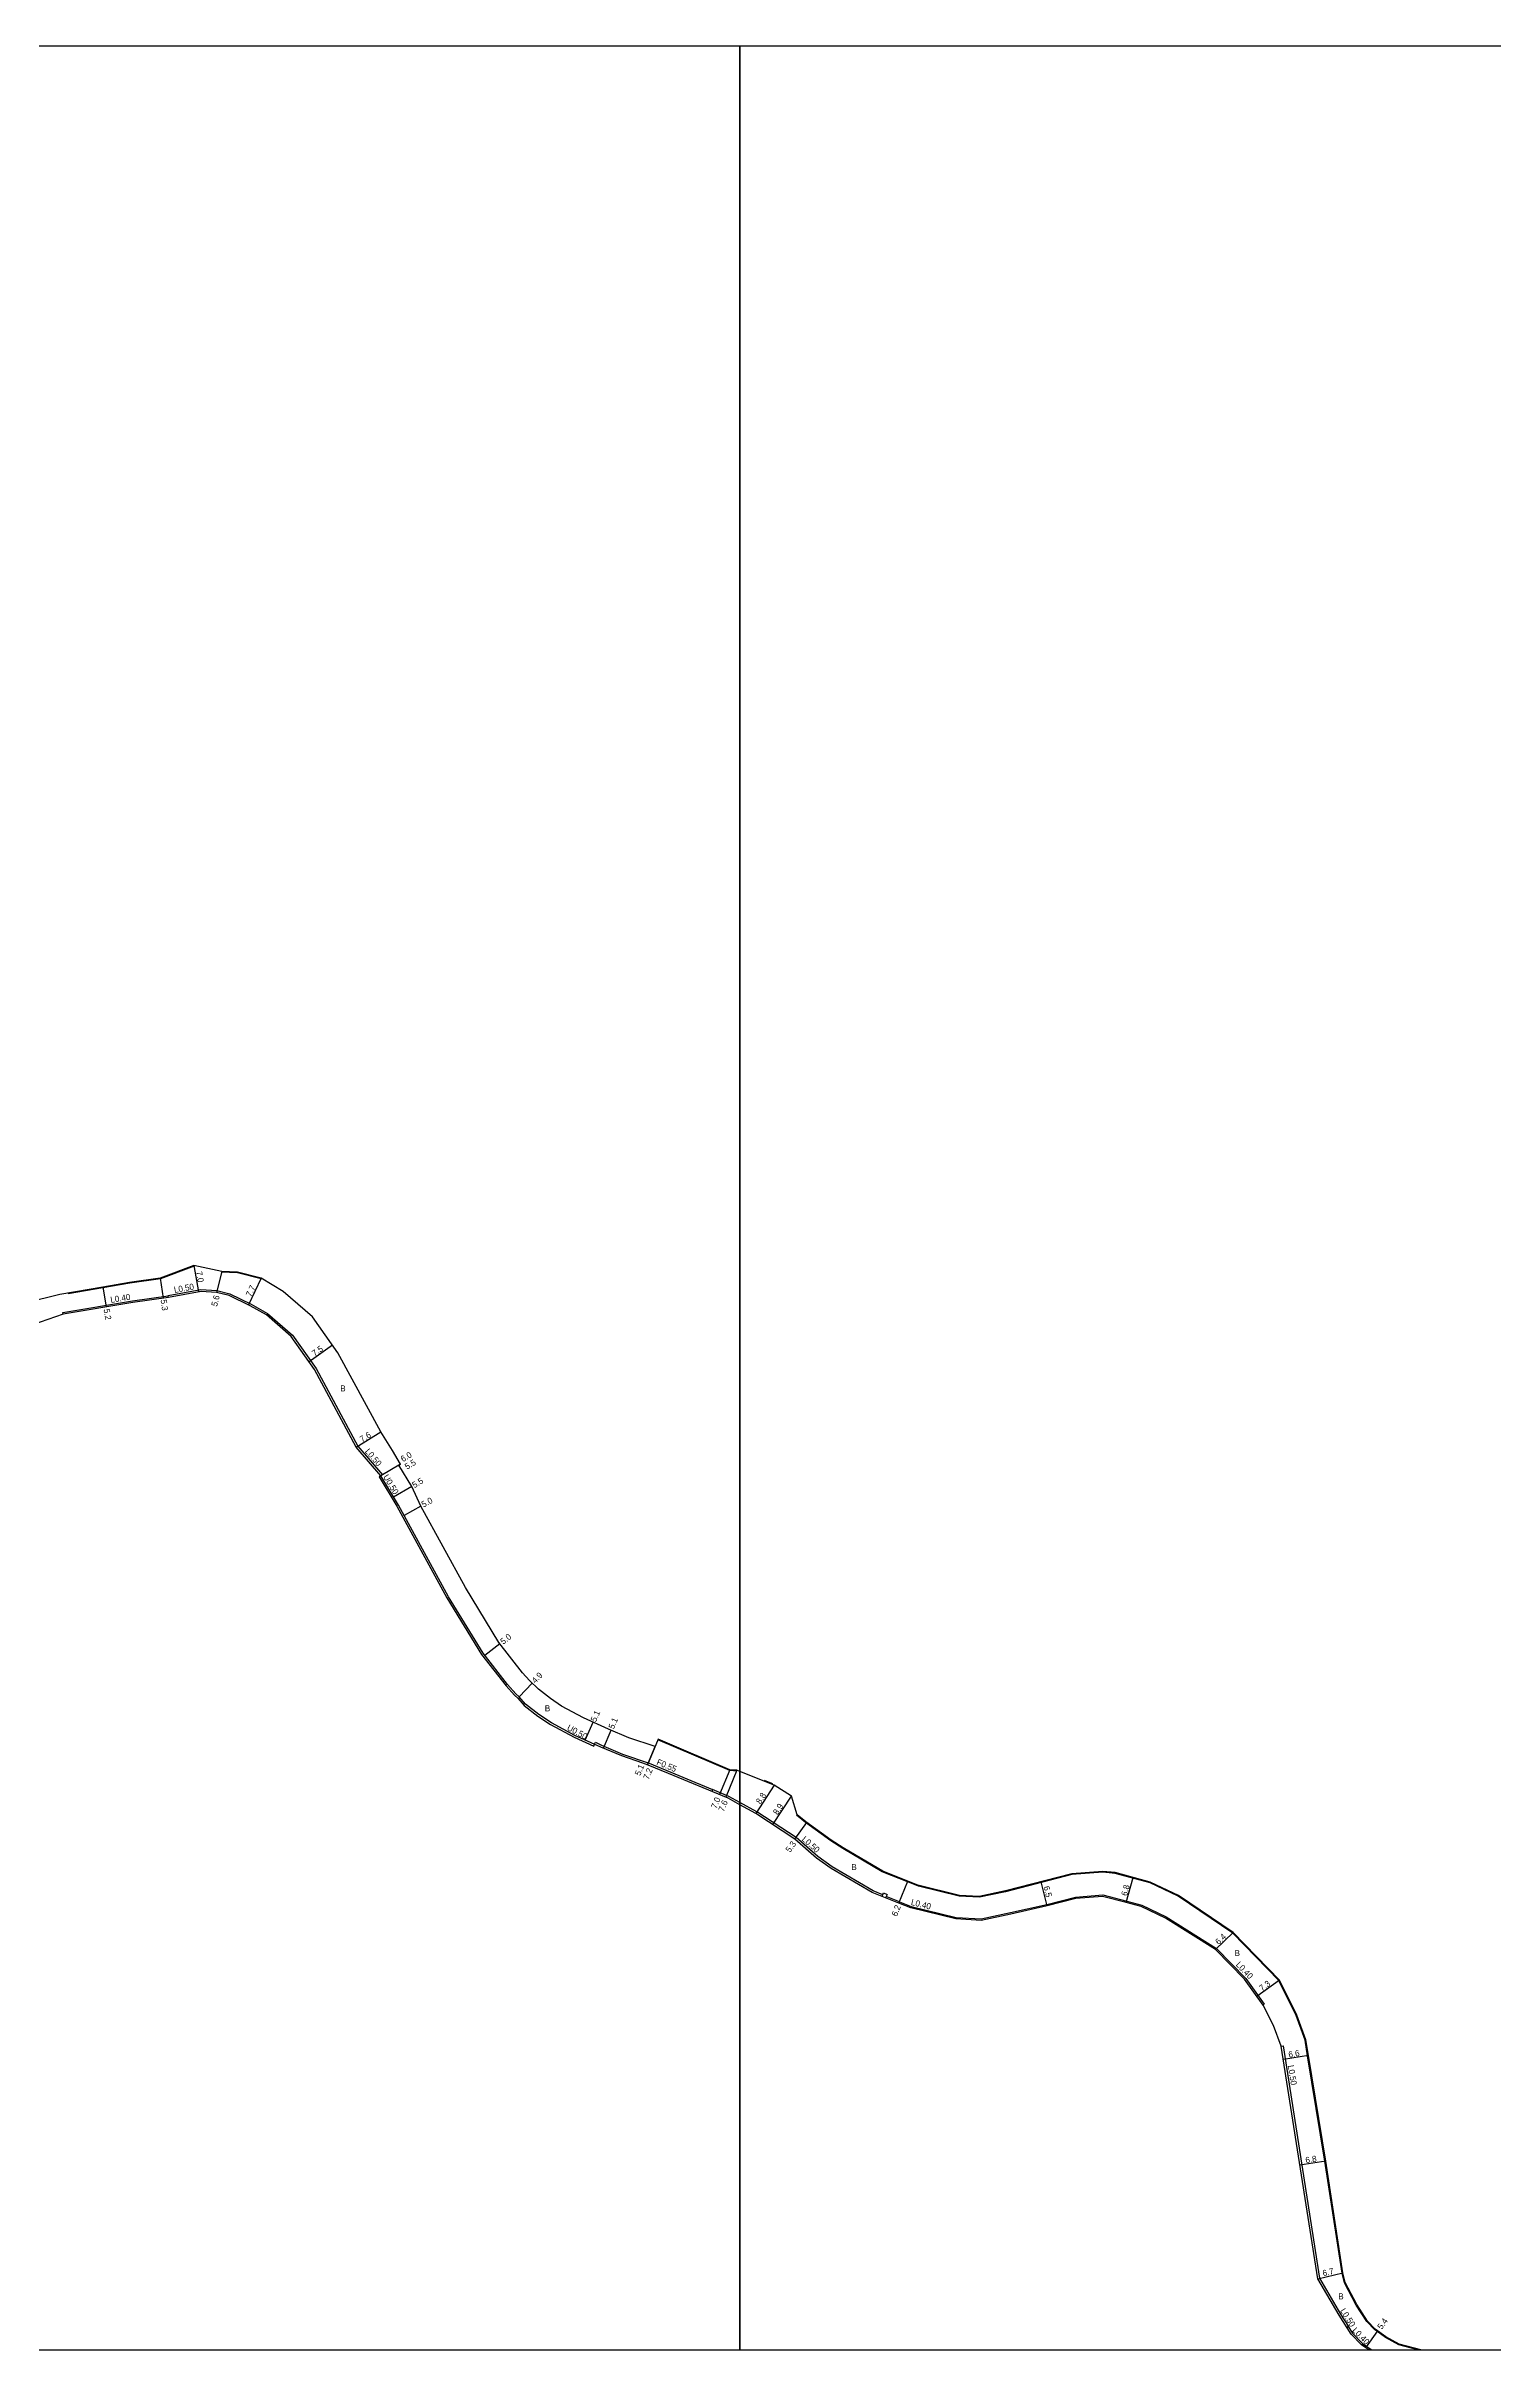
# Model space of a CAD drawing. Header units: metres. Extents: x -4000 to 0, y -102000 to -99000.
# Drawn here: x -2581 to -2204, y -102000 to -101400 of the extents above; entities that cross this region are included whole.
import ezdxf

# ---------------------------------------------------------------- set-up
doc = ezdxf.new("R2010")
doc.units = ezdxf.units.M
doc.header["$LTSCALE"] = 2.5
for name, color, linetype in [('側溝・桝', 7, 'Continuous'), ('図郭', 7, 'Continuous'), ('幅員', 7, 'Continuous'), ('歩道・分離帯・安全施設', 7, 'Continuous'), ('舗装', 7, 'Continuous'), ('道路', 7, 'Continuous')]:
    doc.layers.add(name, color=color, linetype=linetype)
doc.styles.get("Standard").update_dxf_attribs({"font": ''})
doc.styles.get('Standard').set_extended_font_data('@MS PGothic')

msp = doc.modelspace()

# ---------------------------------------------------------------- linework, layer by layer
at = {"layer": '側溝・桝'}
for points in [[(-2548.87, -101725.89), (-2548.95, -101725.39), (-2540.45, -101723.86), (-2536.28, -101724.09)], [(-2576.35, -101730.22), (-2576.45, -101729.83), (-2558.27, -101726.81), (-2548.94, -101725.49)], [(-2536.28, -101724.09), (-2532.95, -101724.94), (-2527.37, -101727.61), (-2523.07, -101730.06), (-2516.58, -101735.7), (-2510.43, -101744.38), (-2499.59, -101764.64), (-2493.15, -101772.11), (-2493.59, -101772.37)], [(-2493.59, -101772.37), (-2494.01, -101772.63), (-2489.44, -101780.23), (-2476.34, -101804.11), (-2467.36, -101818.86), (-2460.93, -101827.03), (-2458.74, -101829.44), (-2457.9, -101830.25), (-2456.22, -101832.16), (-2452.67, -101834.93), (-2449.39, -101837.12), (-2443.24, -101840.41), (-2438.09, -101842.72), (-2437.88, -101842.26)], [(-2437.88, -101842.26), (-2437.66, -101841.76), (-2436.06, -101842.48), (-2430.6, -101844.81), (-2423.7, -101847.16), (-2407.12, -101854.05), (-2407.34, -101854.55)], [(-2400, -101857.46), (-2402.86, -101855.87), (-2407.14, -101854.09)], [(-2362.8, -101881.45), (-2365.33, -101880.44), (-2375.95, -101874.2), (-2379.71, -101871.5), (-2385.38, -101866.56), (-2395.61, -101859.89), (-2400, -101857.46)], [(-2358.43, -101883.28), (-2361.91, -101881.91)], [(-2358.43, -101883.28), (-2355.39, -101884.49), (-2343.68, -101887.37), (-2337.2, -101887.73), (-2329.5, -101886.11), (-2320.02, -101883.98), (-2312.58, -101882.06), (-2305.48, -101881.52), (-2299.25, -101883.12), (-2295.32, -101884.17), (-2288.96, -101887.22), (-2275.82, -101895.42), (-2268.24, -101903.24)], [(-2268.24, -101903.24), (-2263.4, -101909.98), (-2263.72, -101910.21)], [(-2258.97, -101920.9), (-2258.49, -101920.78), (-2248.98, -101981.27), (-2243.5, -101990.69), (-2241.45, -101993.86), (-2241.87, -101994.13)], [(-2241.53, -101993.92), (-2240.44, -101995.61), (-2237.79, -101998.36), (-2236.72, -101999.13), (-2235.41, -102000)]]:
    msp.add_lwpolyline(points, dxfattribs=at)
msp.add_lwpolyline([(-2362.98, -101881.91), (-2362.62, -101880.98), (-2361.69, -101881.35), (-2362.05, -101882.28)], close=True, dxfattribs=at)
at = {"layer": '図郭'}
for points in [[(-3200, -102000), (-2400, -102000), (-2400, -101400), (-3200, -101400)], [(-2400, -102000), (-1600, -102000), (-1600, -101400), (-2400, -101400)]]:
    msp.add_lwpolyline(points, close=True, dxfattribs=at)
at = {"layer": '幅員'}
for points in [[(-2542.3, -101717.59), (-2541.06, -101724.48)], [(-2566.02, -101723.24), (-2565.17, -101728.37)], [(-2551.05, -101720.84), (-2550.31, -101726.09)], [(-2535.03, -101719.15), (-2536.4, -101724.58)], [(-2524.74, -101720.89), (-2528.07, -101727.83)], [(-2506.15, -101738.31), (-2512.27, -101742.65)], [(-2500, -101764.93), (-2493.54, -101760.94)], [(-2488.44, -101769.28), (-2493.59, -101772.37)], [(-2488.87, -101769.54), (-2493.59, -101772.37)], [(-2485.51, -101775.12), (-2490.23, -101777.95)], [(-2483.13, -101780.3), (-2487.51, -101782.7)], [(-2462.55, -101816.08), (-2466.48, -101819.18)], [(-2457.54, -101829.9), (-2454.14, -101826.38)], [(-2440.33, -101841.16), (-2438.25, -101836.51)], [(-2435.59, -101843.27), (-2433.59, -101838.58)], [(-2421.31, -101840.95), (-2424.07, -101847.6)], [(-2424.07, -101847.6), (-2422.12, -101842.89)], [(-2402.63, -101848.93), (-2405.31, -101855.39)], [(-2400.81, -101849.04), (-2403.72, -101856.05)], [(-2391.06, -101852.94), (-2395.87, -101860.31)], [(-2391.46, -101863.19), (-2386.59, -101855.74)], [(-2385.69, -101866.96), (-2382.59, -101862.66)], [(-2358.58, -101883.66), (-2356.3, -101877.89)], [(-2319.93, -101884.36), (-2321.55, -101878.07)], [(-2299.35, -101883.51), (-2297.6, -101876.94)], [(-2271.48, -101891.28), (-2276.07, -101895.74)], [(-2259.43, -101903.68), (-2265.35, -101907.94)], [(-2251.91, -101923.35), (-2258.43, -101924.37)], [(-2247.39, -101950.84), (-2254.1, -101951.9)], [(-2249.46, -101981.45), (-2242.94, -101979.94)], [(-2236.95, -101999.46), (-2233.81, -101995.07)]]:
    msp.add_lwpolyline(points, dxfattribs=at)
at = {"layer": '歩道・分離帯・安全施設'}
for points in [[(-2542.23, -101717.78), (-2551, -101721.04), (-2558.98, -101722.17), (-2565.99, -101723.43), (-2574.99, -101724.93)], [(-2524.79, -101721.08), (-2530.95, -101719.5), (-2535.04, -101719.35)], [(-2400.82, -101849.24), (-2402.67, -101849.13), (-2421.39, -101841.14)], [(-2391.46, -101852.57), (-2393.64, -101851.7)], [(-2353.5, -101879.19), (-2353.69, -101879.14), (-2362.91, -101875.49), (-2373.23, -101869.42), (-2376.33, -101867.42), (-2382.94, -101862.66), (-2385.23, -101860.77)], [(-2243.13, -101979.98), (-2247.58, -101950.87), (-2252.11, -101923.38), (-2252.75, -101919.29), (-2255.1, -101912.92), (-2259.59, -101903.8), (-2271.61, -101891.44), (-2285.86, -101881.83), (-2293.16, -101878.33), (-2302.27, -101875.89), (-2305.47, -101875.61), (-2313.55, -101876.21), (-2330.78, -101880.66), (-2337.63, -101882.09), (-2342.85, -101881.81), (-2353.5, -101879.19)], [(-2223.41, -102000), (-2228.33, -101998.65), (-2231.8, -101996.75), (-2234.64, -101994.72), (-2236.66, -101992.61), (-2239.44, -101988.31), (-2242.54, -101982.53), (-2243.13, -101979.98)]]:
    msp.add_lwpolyline(points, dxfattribs=at)
at = {"layer": '道路'}
for points in [[(-2471.53, -101801.45), (-2483.13, -101780.3), (-2485.51, -101775.12), (-2488.87, -101769.54), (-2488.44, -101769.28), (-2490.56, -101765.76), (-2493.54, -101760.94), (-2504.74, -101740.3), (-2511.35, -101730.97), (-2519, -101724.32), (-2524.74, -101720.89), (-2530.92, -101719.3), (-2535.03, -101719.15), (-2542.3, -101717.59), (-2551.05, -101720.84), (-2559.01, -101721.97), (-2566.02, -101723.24), (-2577.2, -101725.09), (-2585.99, -101727.29)], [(-2536.4, -101724.58), (-2540.42, -101724.36), (-2548.87, -101725.89), (-2558.21, -101727.21), (-2576.35, -101730.22), (-2584.3, -101733.06), (-2587.49, -101734.13), (-2587.74, -101733.37), (-2588.34, -101733.57), (-2590.84, -101735.12), (-2601.41, -101743.24), (-2601.63, -101743.4), (-2607.76, -101747.79), (-2612.7, -101750.37), (-2619.05, -101752.16), (-2626.05, -101751.81), (-2637.12, -101751.02)], [(-2493.59, -101772.37), (-2500, -101764.93), (-2510.86, -101744.64), (-2516.95, -101736.04), (-2523.36, -101730.47), (-2527.6, -101728.05), (-2533.12, -101725.41), (-2536.4, -101724.58)], [(-2425.32, -101847.19), (-2430.79, -101845.32), (-2436.28, -101842.98), (-2443.02, -101839.96), (-2449.13, -101836.69), (-2452.38, -101834.53), (-2455.87, -101831.8), (-2457.54, -101829.9), (-2458.38, -101829.1), (-2460.55, -101826.71), (-2466.95, -101818.58), (-2475.91, -101803.86), (-2489.01, -101779.98), (-2493.59, -101772.37)], [(-2456.62, -101823.62), (-2462.83, -101815.72), (-2471.53, -101801.45)], [(-2422.12, -101842.89), (-2428.97, -101840.55), (-2434.24, -101838.31), (-2440.77, -101835.38), (-2446.5, -101832.31), (-2449.39, -101830.39), (-2452.52, -101827.94), (-2454.86, -101825.68), (-2456.62, -101823.62)], [(-2421.31, -101840.95), (-2422.12, -101842.89)], [(-2400, -101849.36), (-2400.81, -101849.04), (-2402.63, -101848.93), (-2421.31, -101840.95)], [(-2418.63, -101849.86), (-2423.9, -101847.67), (-2425.32, -101847.19)], [(-2400, -101858.03), (-2403.07, -101856.32), (-2418.63, -101849.86)], [(-2222.65, -102000), (-2228.26, -101998.46), (-2231.69, -101996.58), (-2234.5, -101994.57), (-2236.5, -101992.49), (-2239.27, -101988.21), (-2242.35, -101982.46), (-2242.94, -101979.94), (-2247.39, -101950.84), (-2251.91, -101923.35), (-2252.55, -101919.24), (-2254.91, -101912.84), (-2259.43, -101903.68), (-2271.48, -101891.28), (-2285.76, -101881.65), (-2293.09, -101878.14), (-2302.24, -101875.7), (-2305.47, -101875.41), (-2313.58, -101876.02), (-2330.83, -101880.46), (-2337.65, -101881.89), (-2342.82, -101881.61), (-2353.62, -101878.95), (-2362.82, -101875.31), (-2373.13, -101869.25), (-2376.21, -101867.26), (-2382.81, -101862.5), (-2385.1, -101860.61), (-2386.59, -101855.74), (-2391.06, -101852.94), (-2400, -101849.36)], [(-2358.58, -101883.66), (-2365.55, -101880.9), (-2376.22, -101874.62), (-2380.02, -101871.89), (-2385.69, -101866.96), (-2395.87, -101860.31), (-2400, -101858.03)], [(-2268.56, -101903.48), (-2276.07, -101895.74), (-2289.15, -101887.57), (-2295.46, -101884.54), (-2299.35, -101883.51), (-2305.52, -101881.93), (-2312.52, -101882.45), (-2319.93, -101884.36), (-2329.42, -101886.5), (-2337.17, -101888.13), (-2343.74, -101887.76), (-2355.51, -101884.87), (-2358.58, -101883.66)], [(-2236.13, -102000), (-2236.95, -101999.46), (-2238.05, -101998.67), (-2240.75, -101995.86), (-2243.92, -101990.96), (-2249.46, -101981.45), (-2258.97, -101920.9), (-2260.96, -101915.51), (-2263.72, -101910.21), (-2268.56, -101903.48)]]:
    msp.add_lwpolyline(points, dxfattribs=at)

# ---------------------------------------------------------------- texts
at = {"layer": '側溝・桝'}
for s, rotation, p in [('L0.50', 10.21923, (-2547.31, -101724.74)), ('L0.40', 9.4319, (-2563.89, -101727.34)), ('L0.50', 310.78448, (-2497.83, -101766.08)), ('U0.50', 301.01654, (-2493.06, -101772.61)), ('U0.50', 331.84624, (-2445.24, -101838.45)), ('F0.55', 337.4387, (-2421.88, -101847.51)), ('L0.50', 318.96993, (-2384.03, -101867.23)), ('L0.40', 346.18699, (-2355.56, -101884.09)), ('L0.40', 314.11903, (-2270.94, -101899.8)), ('L0.50', 278.92665, (-2257.26, -101925.95)), ('L0.50', 302.91443, (-2243.72, -101989.8)), ('L0.40', 313.82077, (-2240.59, -101995.03))]:
    msp.add_text(s, height=1.6, rotation=rotation, dxfattribs=at).set_placement(p)
at = {"layer": '幅員'}
for s, rotation, p in [('7.0', 280.21923, (-2541.75, -101719.23)), ('7.7', 64.38667, (-2527.4, -101725.86)), ('5.2', 279.4319, (-2565.81, -101728.98)), ('5.3', 278.05838, (-2550.95, -101726.54)), ('5.6', 75.85181, (-2536.24, -101728.36)), ('7.5', 35.33455, (-2510.81, -101741.31)), ('7.6', 31.69983, (-2498.43, -101763.66)), ('6.0', 31.01654, (-2487.8, -101768.83)), ('5.5', 31.01654, (-2486.74, -101770.81)), ('5.5', 31.01654, (-2484.81, -101775.61)), ('5.0', 28.74722, (-2482.44, -101780.65)), ('5.0', 38.20176, (-2461.67, -101816.37)), ('4.9', 45.96708, (-2453.29, -101826.54)), ('5.1', 65.88611, (-2437.53, -101836.58)), ('5.1', 66.89274, (-2432.87, -101838.43)), ('5.1', 67.4387, (-2426, -101850.6)), ('7.2', 67.4387, (-2423.8, -101851.6)), ('8.8', 56.8707, (-2394.65, -101857.99)), ('7.0', 67.4387, (-2406.14, -101859.17)), ('7.6', 67.4387, (-2404.22, -101859.94)), ('8.9', 56.8707, (-2390.19, -101860.8)), ('5.3', 54.21412, (-2386.96, -101870.59)), ('6.5', 284.4581, (-2320.95, -101879.42)), ('6.8', 75.04673, (-2299.18, -101881.89)), ('6.2', 68.4005, (-2359.11, -101887.23)), ('6.4', 44.11903, (-2275.26, -101894.6)), ('7.3', 35.7248, (-2263.99, -101906.65)), ('6.6', 8.92665, (-2256.98, -101923.89)), ('6.8', 8.92665, (-2252.55, -101951.4)), ('6.7', 13.00471, (-2248, -101980.85)), ('5.4', 54.43153, (-2232.79, -101994.82))]:
    msp.add_text(s, height=1.6, rotation=rotation, dxfattribs=at).set_placement(p)
at = {"layer": '舗装'}
for p in [(-2504.14, -101750.39), (-2450.84, -101833.69), (-2370.98, -101875.04), (-2271.12, -101897.44), (-2244.12, -101986.84)]:
    msp.add_text('B', height=1.6, dxfattribs=at).set_placement(p)

doc.saveas('drawing.dxf')
